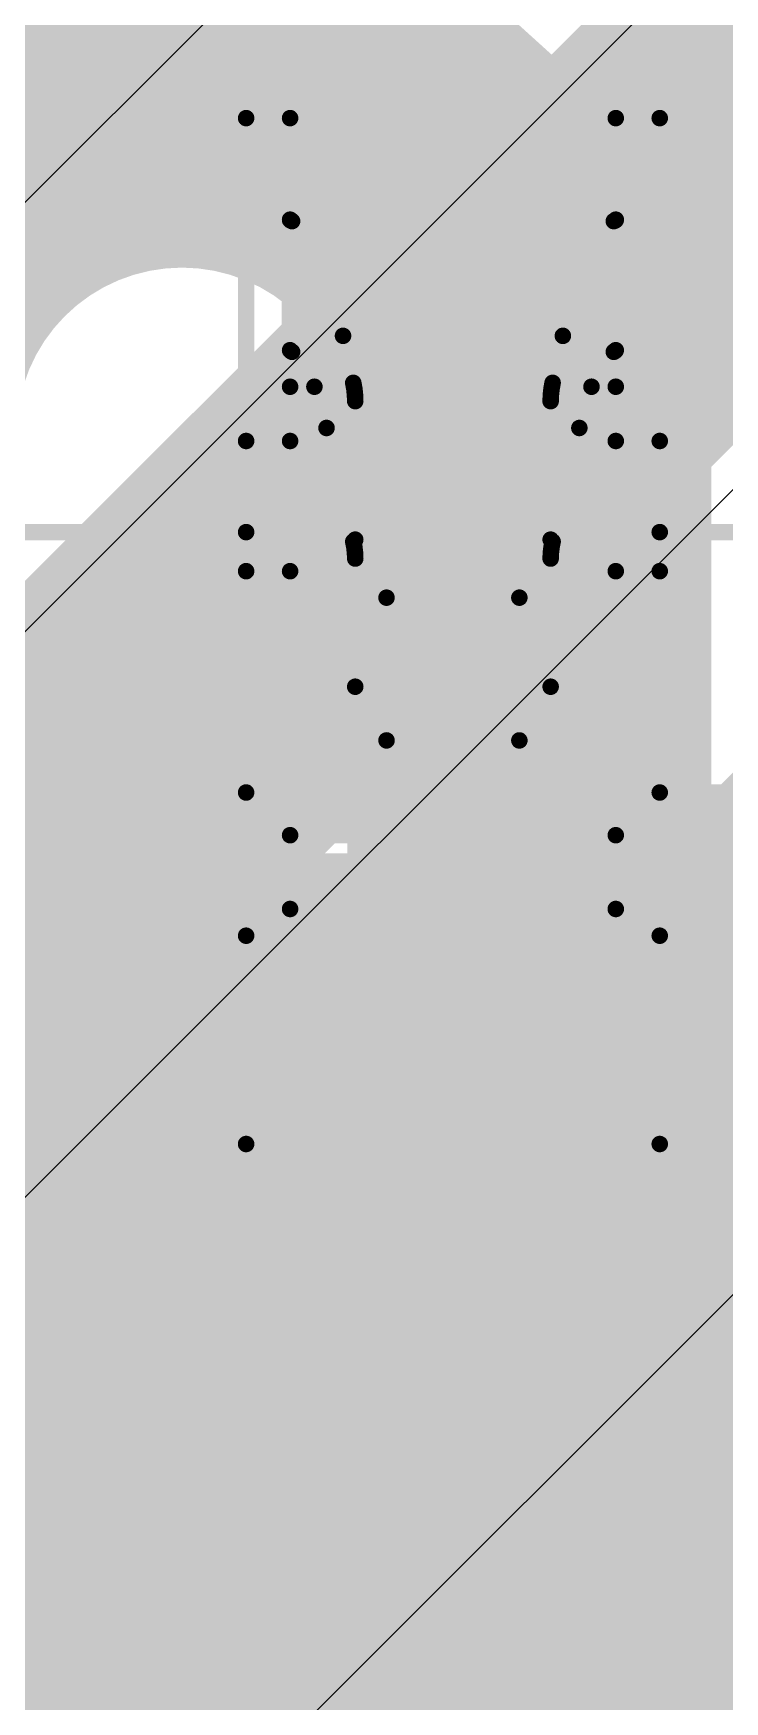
# Model space of a CAD drawing. Header units: inches. Extents: x -6 to 5433, y -4 to 5447.
# Drawn here: x 19.053 to 19.583, y 28.627 to 29.908 of the extents above; entities that cross this region are included whole.
import ezdxf

# ---------------------------------------------------------------- set-up
doc = ezdxf.new("R2010")
doc.units = ezdxf.units.IN
for name, color, linetype in [('Bottom Layer', 5, 'Continuous'), ('Ground', 16, 'Continuous'), ('Mechanical 4', 56, 'Continuous'), ('Power', 76, 'Continuous'), ('Top Layer', 1, 'Continuous'), ('Top Paste', 8, 'Continuous'), ('Top Solder', 216, 'Continuous')]:
    doc.layers.add(name, color=color, linetype=linetype)

# ---------------------------------------------------------------- blocks, each defined once
blk = doc.blocks.new('QTH_030_01_L_D_A_K_TR_154')
at = {"layer": 'Top Layer'}
blk.add_hatch(color=1, dxfattribs=at).paths.add_polyline_path([(-5.52500038, 0.32000063), (-0.8249996199999998, 0.32000063), (-0.8249996199999998, -0.32000063), (-5.52500038, -0.32000063)])
at = {"layer": 'Top Paste'}
blk.add_hatch(color=8, dxfattribs=at).paths.add_polyline_path([(-5.52500038, 0.32000063), (-0.8249996199999998, 0.32000063), (-0.8249996199999998, -0.32000063), (-5.52500038, -0.32000063)])
at = {"layer": 'Top Solder'}
blk.add_hatch(color=216, dxfattribs=at).paths.add_polyline_path([(-5.62660038, 0.42160063), (-0.7233996199999999, 0.42160063), (-0.7233996199999999, -0.42160063), (-5.62660038, -0.42160063)])

msp = doc.modelspace()

# ---------------------------------------------------------------- linework, layer by layer
at = {"layer": 'Bottom Layer'}
for points in [[(18.44298064, 29.6011092, 0.2794, 0.2794, -0.9999999999999999), (19.89078064, 29.6011092, 0.2794, 0.2794, 0)], [(18.90018064, 29.6011092, 0.2794, 0.2794, -0.9999999999999999), (19.43358064, 29.6011092, 0.2794, 0.2794, 0)], [(19.43358064, 27.97254248, 0.2794, 0.2794, 0), (19.43358064, 29.6011092, 0.2794, 0.2794, 0)]]:
    msp.add_lwpolyline(points, format="xyseb", dxfattribs=at)
msp.add_lwpolyline([(19.36373064, 29.6011092, 0.1397, 0.1397, 1), (19.50343064, 29.6011092, 0.1397, 0.1397, 1)], format="xyseb", close=True, dxfattribs=at)
msp.add_lwpolyline([(19.36373064, 29.6011092, 0.1397, 0.1397, 1), (19.50343064, 29.6011092, 0.1397, 0.1397, 1)], format="xyseb", close=True, dxfattribs=at)
at = {"layer": 'Ground'}
for p, q in [((20.0711308, 30.47364746), (17.27790296, 27.68041962)), ((17.96178272, 27.31132714), (20.44022074, 29.7897677))]:
    msp.add_line(p, q, dxfattribs=at)
for points in [[(17.42440254, 27.53392004, 0.1524, 0.1524, 0), (20.21763038, 30.32714788, 0.1524, 0.1524, 0)], [(17.75460254, 27.39714612, 0.1524, 0.1524, 0), (20.3544043, 29.99694788, 0.1524, 0.1524, 0)]]:
    msp.add_lwpolyline(points, format="xyseb", dxfattribs=at)
at = {"layer": 'Mechanical 4'}
for points in [[(19.2161541, 29.84294514, 0.0127, 0.0127, 0), (19.5336541, 29.84294514, 0.0127, 0.0127, 0)], [(19.2161541, 29.0549457, 0.0127, 0.0127, 0), (19.2161541, 29.84294514, 0.0127, 0.0127, 0)], [(19.24990562, 29.23548127999999, 0.0127, 0.0127, 0), (19.24990562, 29.84294514, 0.0127, 0.0127, 0)], [(19.49990512, 29.23548127999999, 0.0127, 0.0127, 0), (19.49990512, 29.84294514, 0.0127, 0.0127, 0)], [(19.5336541, 29.0549457, 0.0127, 0.0127, 0), (19.5336541, 29.84294514, 0.0127, 0.0127, 0)], [(19.2499996, 29.764609, 0.0127, 0.0127, -0.03260548547861698), (19.24990308, 29.76474616, 0.0127, 0.0127, 0)], [(19.24990562, 29.76494682, 0.0127, 0.0127, 0), (19.49990512, 29.76494682, 0.0127, 0.0127, 0)], [(19.25007072, 29.76453788, 0.0127, 0.0127, -0.0282875940101286), (19.25000214, 29.764609, 0.0127, 0.0127, 0)], [(19.2501647, 29.76445914, 0.0127, 0.0127, -0.02675080199464957), (19.25007072, 29.76453788, 0.0127, 0.0127, 0)], [(19.25028916, 29.76437278, 0.0127, 0.0127, -0.02199381130293829), (19.2501647, 29.76445914, 0.0127, 0.0127, 0)], [(19.2504568, 29.76427626, 0.0127, 0.0127, -0.01668692782932394), (19.25028916, 29.76437278, 0.0127, 0.0127, 0)], [(19.25066, 29.76416958, 0.0127, 0.0127, -0.00937556202355268), (19.25045426, 29.76427626, 0.0127, 0.0127, 0)], [(19.25089876, 29.76405528, 0.0127, 0.0127, -0.005205298991348914), (19.25066, 29.76416704, 0.0127, 0.0127, 0)], [(19.25089876, 29.76405528, 0.0127, 0.0127, 0), (19.2511553, 29.7639359, 0.0127, 0.0127, 0)], [(19.2511553, 29.7639359, 0.0127, 0.0127, 0), (19.25142454, 29.76381652, 0.0127, 0.0127, 0)], [(19.25142454, 29.66343572, 0.0127, 0.0127, 0), (19.25142454, 29.76381652, 0.0127, 0.0127, 0)], [(19.25142454, 29.76381652, 0.0127, 0.0127, -0.1798941776662689), (19.29053292, 29.67571154, 0.0127, 0.0127, 0)], [(19.45927782, 29.67571154, 0.0127, 0.0127, -0.1798941776662689), (19.4983862, 29.76381652, 0.0127, 0.0127, 0)], [(19.4983862, 29.76381652, 0.0127, 0.0127, 0), (19.49889674, 29.76405274, 0.0127, 0.0127, 0)], [(19.4983862, 29.66343572, 0.0127, 0.0127, 0), (19.4983862, 29.76381652, 0.0127, 0.0127, 0)], [(19.49889674, 29.76405274, 0.0127, 0.0127, 0), (19.49913296, 29.7641645, 0.0127, 0.0127, 0)], [(19.49934378, 29.76427118, 0.0127, 0.0127, -0.007070259581178132), (19.49913296, 29.7641645, 0.0127, 0.0127, 0)], [(19.49951904, 29.76437024, 0.0127, 0.0127, -0.01220881844220695), (19.49934124, 29.76427118, 0.0127, 0.0127, 0)], [(19.49966128, 29.76446168, 0.0127, 0.0127, -0.02261982994642953), (19.49952158, 29.76437024, 0.0127, 0.0127, 0)], [(19.4997578, 29.76454042, 0.0127, 0.0127, -0.03188108953093462), (19.49965874, 29.76446168, 0.0127, 0.0127, 0)], [(19.49982384, 29.76461408, 0.0127, 0.0127, -0.03744577963983843), (19.4997578, 29.76454042, 0.0127, 0.0127, 0)], [(19.49986956, 29.76468012, 0.0127, 0.0127, -0.03268866417689672), (19.49982384, 29.76461154, 0.0127, 0.0127, 0)], [(19.49990258, 29.76474616, 0.0127, 0.0127, -0.01323434474273337), (19.49986702, 29.76468012, 0.0127, 0.0127, 0)], [(19.29053292, 29.67571154, 0.0127, 0.0127, 0), (19.45927782, 29.67571154, 0.0127, 0.0127, 0)], [(19.29053292, 29.67571154, 0.0127, 0.0127, 0), (19.2983866, 29.6396156, 0.0127, 0.0127, 0)], [(19.45142414, 29.6396156, 0.0127, 0.0127, 0), (19.45927782, 29.67571154, 0.0127, 0.0127, 0)], [(19.25000214, 29.6644949, 0.0127, 0.0127, -0.02859692928332328), (19.24990308, 29.66467777999999, 0.0127, 0.0127, 0)], [(19.2501647, 29.66429678, 0.0127, 0.0127, -0.05432141863203186), (19.25000468, 29.66449744, 0.0127, 0.0127, 0)], [(19.25028916, 29.6641774, 0.0127, 0.0127, -0.02338615135480356), (19.2501647, 29.66429424, 0.0127, 0.0127, 0)], [(19.25045426, 29.66405294, 0.0127, 0.0127, -0.0185623060426229), (19.25028916, 29.66417994, 0.0127, 0.0127, 0)], [(19.25066, 29.66390816, 0.0127, 0.0127, -0.01073692511290409), (19.25045426, 29.6640504, 0.0127, 0.0127, 0)], [(19.25089876, 29.66375576, 0.0127, 0.0127, -0.006054831000728934), (19.25066254, 29.66390816, 0.0127, 0.0127, 0)], [(19.25089876, 29.6637583, 0.0127, 0.0127, 0), (19.2511553, 29.66359828, 0.0127, 0.0127, 0)], [(19.2511553, 29.66359828, 0.0127, 0.0127, 0), (19.25142454, 29.66343572, 0.0127, 0.0127, 0)], [(19.25142454, 29.66343826, 0.0127, 0.0127, -0.1625908253546253), (19.27786594, 29.6049446, 0.0127, 0.0127, 0)], [(19.4719448, 29.6049446, 0.0127, 0.0127, -0.1625908253546254), (19.4983862, 29.66343826, 0.0127, 0.0127, 0)], [(19.4983862, 29.66343572, 0.0127, 0.0127, 0), (19.49889674, 29.66375322, 0.0127, 0.0127, 0)], [(19.49913296, 29.66390308, 0.0127, 0.0127, -0.004820614338456292), (19.49889674, 29.66375322, 0.0127, 0.0127, 0)], [(19.49934124, 29.66404532, 0.0127, 0.0127, -0.00811995886967443), (19.49913042, 29.66390308, 0.0127, 0.0127, 0)], [(19.49951904, 29.66418248, 0.0127, 0.0127, -0.01372913839149503), (19.49934124, 29.66404786, 0.0127, 0.0127, 0)], [(19.49965874, 29.66429932, 0.0127, 0.0127, -0.02446216597229117), (19.49952158, 29.66417994, 0.0127, 0.0127, 0)], [(19.4997578, 29.664406, 0.0127, 0.0127, -0.03231853508440622), (19.49965874, 29.66429932, 0.0127, 0.0127, 0)], [(19.49982384, 29.66450252, 0.0127, 0.0127, -0.03504148001189223), (19.4997578, 29.664406, 0.0127, 0.0127, 0)], [(19.49986956, 29.66459142, 0.0127, 0.0127, -0.02840446143050653), (19.49982384, 29.66450252, 0.0127, 0.0127, 0)], [(19.49990512, 29.66467524, 0.0127, 0.0127, -0.01102179317559939), (19.49986956, 29.66458888, 0.0127, 0.0127, 0)], [(19.24990562, 29.63661078, 0.0127, 0.0127, 0), (19.268567, 29.63661078, 0.0127, 0.0127, 0)], [(19.2983866, 29.5176575, 0.0127, 0.0127, 0), (19.2983866, 29.6396156, 0.0127, 0.0127, 0)], [(19.2983866, 29.6396156, 0.0127, 0.0127, -0.05365795323520316), (19.29990552, 29.625544, 0.0127, 0.0127, 0)], [(19.44990522, 29.625544, 0.0127, 0.0127, -0.05365795323520318), (19.45142414, 29.6396156, 0.0127, 0.0127, 0)], [(19.45142414, 29.5176575, 0.0127, 0.0127, 0), (19.45142414, 29.6396156, 0.0127, 0.0127, 0)], [(19.48124374, 29.63661078, 0.0127, 0.0127, 0), (19.49990512, 29.63661078, 0.0127, 0.0127, 0)], [(19.29990552, 29.40619468, 0.0127, 0.0127, 0), (19.29990552, 29.625544, 0.0127, 0.0127, 0)], [(19.44990522, 29.40619468, 0.0127, 0.0127, 0), (19.44990522, 29.625544, 0.0127, 0.0127, 0)], [(19.2161541, 29.59494462, 0.0127, 0.0127, 0), (19.24990562, 29.59494462, 0.0127, 0.0127, 0)], [(19.2778634, 29.60494714, 0.0127, 0.0127, 0), (19.2983866, 29.5176575, 0.0127, 0.0127, 0)], [(19.45142414, 29.5176575, 0.0127, 0.0127, 0), (19.4719448, 29.60494714, 0.0127, 0.0127, 0)], [(19.49990512, 29.59494462, 0.0127, 0.0127, 0), (19.5336541, 29.59494462, 0.0127, 0.0127, 0)], [(18.8986541, 29.52494476, 0.0127, 0.0127, 0), (19.2161541, 29.52494476, 0.0127, 0.0127, 0)], [(19.2983866, 29.5176575, 0.0127, 0.0127, -0.05786387190151768), (19.29990552, 29.50463492, 0.0127, 0.0127, 0)], [(19.3239136, 29.47460704, 0.0127, 0.0127, -0.2374801051855862), (19.29990552, 29.51917896, 0.0127, 0.0127, 0)], [(19.44990522, 29.51917896, 0.0127, 0.0127, -0.2374801051860468), (19.42589714, 29.47460704, 0.0127, 0.0127, 0)], [(19.44990522, 29.50463492, 0.0127, 0.0127, -0.05786387190108001), (19.45142414, 29.5176575, 0.0127, 0.0127, 0)], [(19.5336541, 29.52494476, 0.0127, 0.0127, 0), (19.8511541, 29.52494476, 0.0127, 0.0127, 0)], [(19.2161541, 29.49494482, 0.0127, 0.0127, 0), (19.24990562, 29.49494482, 0.0127, 0.0127, 0)], [(19.49990512, 29.49494482, 0.0127, 0.0127, 0), (19.5336541, 29.49494482, 0.0127, 0.0127, 0)], [(19.32391614, 29.47460704, 0.0127, 0.0127, 0), (19.4258946, 29.47460704, 0.0127, 0.0127, 0)], [(19.32391614, 29.36494508, 0.0127, 0.0127, 0), (19.32391614, 29.47460704, 0.0127, 0.0127, 0)], [(19.4258946, 29.36494508, 0.0127, 0.0127, 0), (19.4258946, 29.47460704, 0.0127, 0.0127, 0)], [(19.3239136, 29.36494762, 0.0127, 0.0127, -0.2473774779353231), (19.29990552, 29.40619722, 0.0127, 0.0127, 0)], [(19.44990522, 29.40619722, 0.0127, 0.0127, -0.2473774779353234), (19.42589714, 29.36494762, 0.0127, 0.0127, 0)], [(19.32391614, 29.36494508, 0.0127, 0.0127, 0), (19.4258946, 29.36494508, 0.0127, 0.0127, 0)], [(18.8986541, 29.32494516, 0.0127, 0.0127, 0), (19.2161541, 29.32494516, 0.0127, 0.0127, 0)], [(19.5336541, 29.32494516, 0.0127, 0.0127, 0), (19.8511541, 29.32494516, 0.0127, 0.0127, 0)], [(19.24990562, 29.29215376, 0.0127, 0.0127, 0), (19.49990512, 29.29215376, 0.0127, 0.0127, 0)], [(19.24990562, 29.23548127999999, 0.0127, 0.0127, 0), (19.49990512, 29.23548127999999, 0.0127, 0.0127, 0)], [(19.2161541, 29.21494538, 0.0127, 0.0127, 0), (19.5336541, 29.21494538, 0.0127, 0.0127, 0)], [(19.2161541, 29.0549457, 0.0127, 0.0127, 0), (19.5336541, 29.0549457, 0.0127, 0.0127, 0)]]:
    msp.add_lwpolyline(points, format="xyseb", dxfattribs=at)
for points in [[(19.2129791, 29.84294514, 0.00635, 0.00635, 1), (19.2193291, 29.84294514, 0.00635, 0.00635, 1)], [(19.2129791, 29.84294514, 0.00635, 0.00635, 1), (19.2193291, 29.84294514, 0.00635, 0.00635, 1)], [(19.24673062, 29.84294514, 0.00635, 0.00635, 1), (19.25308062, 29.84294514, 0.00635, 0.00635, 1)], [(19.49673012, 29.84294514, 0.00635, 0.00635, 1), (19.50308012, 29.84294514, 0.00635, 0.00635, 1)], [(19.5304791, 29.84294514, 0.00635, 0.00635, 1), (19.5368291, 29.84294514, 0.00635, 0.00635, 1)], [(19.5304791, 29.84294514, 0.00635, 0.00635, 1), (19.5368291, 29.84294514, 0.00635, 0.00635, 1)], [(19.24672808, 29.76474616, 0.00635, 0.00635, 1), (19.25307808, 29.76474616, 0.00635, 0.00635, 1)], [(19.24673062, 29.76494682, 0.00635, 0.00635, 1), (19.25308062, 29.76494682, 0.00635, 0.00635, 1)], [(19.2468246, 29.764609, 0.00635, 0.00635, 1), (19.2531746, 29.764609, 0.00635, 0.00635, 1)], [(19.24682714, 29.764609, 0.00635, 0.00635, 1), (19.25317714, 29.764609, 0.00635, 0.00635, 1)], [(19.24689572, 29.76453788, 0.00635, 0.00635, 1), (19.25324572, 29.76453788, 0.00635, 0.00635, 1)], [(19.24689572, 29.76453788, 0.00635, 0.00635, 1), (19.25324572, 29.76453788, 0.00635, 0.00635, 1)], [(19.2469897, 29.76445914, 0.00635, 0.00635, 1), (19.2533397, 29.76445914, 0.00635, 0.00635, 1)], [(19.2469897, 29.76445914, 0.00635, 0.00635, 1), (19.2533397, 29.76445914, 0.00635, 0.00635, 1)], [(19.24711416, 29.76437278, 0.00635, 0.00635, 1), (19.25346416, 29.76437278, 0.00635, 0.00635, 1)], [(19.24711416, 29.76437278, 0.00635, 0.00635, 1), (19.25346416, 29.76437278, 0.00635, 0.00635, 1)], [(19.24727926, 29.76427626, 0.00635, 0.00635, 1), (19.25362926, 29.76427626, 0.00635, 0.00635, 1)], [(19.2472818, 29.76427626, 0.00635, 0.00635, 1), (19.2536318, 29.76427626, 0.00635, 0.00635, 1)], [(19.247485, 29.76416958, 0.00635, 0.00635, 1), (19.253835, 29.76416958, 0.00635, 0.00635, 1)], [(19.247485, 29.76416704, 0.00635, 0.00635, 1), (19.253835, 29.76416704, 0.00635, 0.00635, 1)], [(19.24772376, 29.76405528, 0.00635, 0.00635, 1), (19.25407376, 29.76405528, 0.00635, 0.00635, 1)], [(19.24772376, 29.76405528, 0.00635, 0.00635, 1), (19.25407376, 29.76405528, 0.00635, 0.00635, 1)], [(19.2479803, 29.7639359, 0.00635, 0.00635, 1), (19.2543303, 29.7639359, 0.00635, 0.00635, 1)], [(19.2479803, 29.7639359, 0.00635, 0.00635, 1), (19.2543303, 29.7639359, 0.00635, 0.00635, 1)], [(19.24824954, 29.76381652, 0.00635, 0.00635, 1), (19.25459954, 29.76381652, 0.00635, 0.00635, 1)], [(19.24824954, 29.76381652, 0.00635, 0.00635, 1), (19.25459954, 29.76381652, 0.00635, 0.00635, 1)], [(19.24824954, 29.76381652, 0.00635, 0.00635, 1), (19.25459954, 29.76381652, 0.00635, 0.00635, 1)], [(19.4952112, 29.76381652, 0.00635, 0.00635, 1), (19.5015612, 29.76381652, 0.00635, 0.00635, 1)], [(19.4952112, 29.76381652, 0.00635, 0.00635, 1), (19.5015612, 29.76381652, 0.00635, 0.00635, 1)], [(19.4952112, 29.76381652, 0.00635, 0.00635, 1), (19.5015612, 29.76381652, 0.00635, 0.00635, 1)], [(19.49572174, 29.76405274, 0.00635, 0.00635, 1), (19.50207174, 29.76405274, 0.00635, 0.00635, 1)], [(19.49572174, 29.76405274, 0.00635, 0.00635, 1), (19.50207174, 29.76405274, 0.00635, 0.00635, 1)], [(19.49595796, 29.7641645, 0.00635, 0.00635, 1), (19.50230796, 29.7641645, 0.00635, 0.00635, 1)], [(19.49595796, 29.7641645, 0.00635, 0.00635, 1), (19.50230796, 29.7641645, 0.00635, 0.00635, 1)], [(19.49616624, 29.76427118, 0.00635, 0.00635, 1), (19.50251624, 29.76427118, 0.00635, 0.00635, 1)], [(19.49616878, 29.76427118, 0.00635, 0.00635, 1), (19.50251878, 29.76427118, 0.00635, 0.00635, 1)], [(19.49634404, 29.76437024, 0.00635, 0.00635, 1), (19.50269404, 29.76437024, 0.00635, 0.00635, 1)], [(19.49634658, 29.76437024, 0.00635, 0.00635, 1), (19.50269658, 29.76437024, 0.00635, 0.00635, 1)], [(19.49648374, 29.76446168, 0.00635, 0.00635, 1), (19.50283374, 29.76446168, 0.00635, 0.00635, 1)], [(19.49648628, 29.76446168, 0.00635, 0.00635, 1), (19.50283628, 29.76446168, 0.00635, 0.00635, 1)], [(19.4965828, 29.76454042, 0.00635, 0.00635, 1), (19.5029328, 29.76454042, 0.00635, 0.00635, 1)], [(19.4965828, 29.76454042, 0.00635, 0.00635, 1), (19.5029328, 29.76454042, 0.00635, 0.00635, 1)], [(19.49664884, 29.76461408, 0.00635, 0.00635, 1), (19.50299884, 29.76461408, 0.00635, 0.00635, 1)], [(19.49664884, 29.76461154, 0.00635, 0.00635, 1), (19.50299884, 29.76461154, 0.00635, 0.00635, 1)], [(19.49669202, 29.76468012, 0.00635, 0.00635, 1), (19.50304202, 29.76468012, 0.00635, 0.00635, 1)], [(19.49669456, 29.76468012, 0.00635, 0.00635, 1), (19.50304456, 29.76468012, 0.00635, 0.00635, 1)], [(19.49672758, 29.76474616, 0.00635, 0.00635, 1), (19.50307758, 29.76474616, 0.00635, 0.00635, 1)], [(19.49673012, 29.76494682, 0.00635, 0.00635, 1), (19.50308012, 29.76494682, 0.00635, 0.00635, 1)], [(19.28735792, 29.67571154, 0.00635, 0.00635, 1), (19.29370792, 29.67571154, 0.00635, 0.00635, 1)], [(19.28735792, 29.67571154, 0.00635, 0.00635, 1), (19.29370792, 29.67571154, 0.00635, 0.00635, 1)], [(19.28735792, 29.67571154, 0.00635, 0.00635, 1), (19.29370792, 29.67571154, 0.00635, 0.00635, 1)], [(19.45610282, 29.67571154, 0.00635, 0.00635, 1), (19.46245282, 29.67571154, 0.00635, 0.00635, 1)], [(19.45610282, 29.67571154, 0.00635, 0.00635, 1), (19.46245282, 29.67571154, 0.00635, 0.00635, 1)], [(19.45610282, 29.67571154, 0.00635, 0.00635, 1), (19.46245282, 29.67571154, 0.00635, 0.00635, 1)], [(19.24672808, 29.66467777999999, 0.00635, 0.00635, 1), (19.25307808, 29.66467777999999, 0.00635, 0.00635, 1)], [(19.24682714, 29.6644949, 0.00635, 0.00635, 1), (19.25317714, 29.6644949, 0.00635, 0.00635, 1)], [(19.24682968, 29.66449744, 0.00635, 0.00635, 1), (19.25317968, 29.66449744, 0.00635, 0.00635, 1)], [(19.2469897, 29.66429678, 0.00635, 0.00635, 1), (19.2533397, 29.66429678, 0.00635, 0.00635, 1)], [(19.2469897, 29.66429424, 0.00635, 0.00635, 1), (19.2533397, 29.66429424, 0.00635, 0.00635, 1)], [(19.24711416, 29.66417994, 0.00635, 0.00635, 1), (19.25346416, 29.66417994, 0.00635, 0.00635, 1)], [(19.24711416, 29.6641774, 0.00635, 0.00635, 1), (19.25346416, 29.6641774, 0.00635, 0.00635, 1)], [(19.24727926, 29.66405294, 0.00635, 0.00635, 1), (19.25362926, 29.66405294, 0.00635, 0.00635, 1)], [(19.24727926, 29.6640504, 0.00635, 0.00635, 1), (19.25362926, 29.6640504, 0.00635, 0.00635, 1)], [(19.247485, 29.66390816, 0.00635, 0.00635, 1), (19.253835, 29.66390816, 0.00635, 0.00635, 1)], [(19.24748754, 29.66390816, 0.00635, 0.00635, 1), (19.25383754, 29.66390816, 0.00635, 0.00635, 1)], [(19.24772376, 29.6637583, 0.00635, 0.00635, 1), (19.25407376, 29.6637583, 0.00635, 0.00635, 1)], [(19.24772376, 29.66375576, 0.00635, 0.00635, 1), (19.25407376, 29.66375576, 0.00635, 0.00635, 1)], [(19.2479803, 29.66359828, 0.00635, 0.00635, 1), (19.2543303, 29.66359828, 0.00635, 0.00635, 1)], [(19.2479803, 29.66359828, 0.00635, 0.00635, 1), (19.2543303, 29.66359828, 0.00635, 0.00635, 1)], [(19.24824954, 29.66343826, 0.00635, 0.00635, 1), (19.25459954, 29.66343826, 0.00635, 0.00635, 1)], [(19.24824954, 29.66343572, 0.00635, 0.00635, 1), (19.25459954, 29.66343572, 0.00635, 0.00635, 1)], [(19.24824954, 29.66343572, 0.00635, 0.00635, 1), (19.25459954, 29.66343572, 0.00635, 0.00635, 1)], [(19.4952112, 29.66343826, 0.00635, 0.00635, 1), (19.5015612, 29.66343826, 0.00635, 0.00635, 1)], [(19.4952112, 29.66343572, 0.00635, 0.00635, 1), (19.5015612, 29.66343572, 0.00635, 0.00635, 1)], [(19.4952112, 29.66343572, 0.00635, 0.00635, 1), (19.5015612, 29.66343572, 0.00635, 0.00635, 1)], [(19.49572174, 29.66375322, 0.00635, 0.00635, 1), (19.50207174, 29.66375322, 0.00635, 0.00635, 1)], [(19.49572174, 29.66375322, 0.00635, 0.00635, 1), (19.50207174, 29.66375322, 0.00635, 0.00635, 1)], [(19.49595542, 29.66390308, 0.00635, 0.00635, 1), (19.50230542, 29.66390308, 0.00635, 0.00635, 1)], [(19.49595796, 29.66390308, 0.00635, 0.00635, 1), (19.50230796, 29.66390308, 0.00635, 0.00635, 1)], [(19.49616624, 29.66404786, 0.00635, 0.00635, 1), (19.50251624, 29.66404786, 0.00635, 0.00635, 1)], [(19.49616624, 29.66404532, 0.00635, 0.00635, 1), (19.50251624, 29.66404532, 0.00635, 0.00635, 1)], [(19.49634404, 29.66418248, 0.00635, 0.00635, 1), (19.50269404, 29.66418248, 0.00635, 0.00635, 1)], [(19.49634658, 29.66417994, 0.00635, 0.00635, 1), (19.50269658, 29.66417994, 0.00635, 0.00635, 1)], [(19.49648374, 29.66429932, 0.00635, 0.00635, 1), (19.50283374, 29.66429932, 0.00635, 0.00635, 1)], [(19.49648374, 29.66429932, 0.00635, 0.00635, 1), (19.50283374, 29.66429932, 0.00635, 0.00635, 1)], [(19.4965828, 29.664406, 0.00635, 0.00635, 1), (19.5029328, 29.664406, 0.00635, 0.00635, 1)], [(19.4965828, 29.664406, 0.00635, 0.00635, 1), (19.5029328, 29.664406, 0.00635, 0.00635, 1)], [(19.49664884, 29.66450252, 0.00635, 0.00635, 1), (19.50299884, 29.66450252, 0.00635, 0.00635, 1)], [(19.49664884, 29.66450252, 0.00635, 0.00635, 1), (19.50299884, 29.66450252, 0.00635, 0.00635, 1)], [(19.49669456, 29.66459142, 0.00635, 0.00635, 1), (19.50304456, 29.66459142, 0.00635, 0.00635, 1)], [(19.49669456, 29.66458888, 0.00635, 0.00635, 1), (19.50304456, 29.66458888, 0.00635, 0.00635, 1)], [(19.49673012, 29.66467524, 0.00635, 0.00635, 1), (19.50308012, 29.66467524, 0.00635, 0.00635, 1)], [(19.24673062, 29.63661078, 0.00635, 0.00635, 1), (19.25308062, 29.63661078, 0.00635, 0.00635, 1)], [(19.265392, 29.63661078, 0.00635, 0.00635, 1), (19.271742, 29.63661078, 0.00635, 0.00635, 1)], [(19.2952116, 29.6396156, 0.00635, 0.00635, 1), (19.3015616, 29.6396156, 0.00635, 0.00635, 1)], [(19.2952116, 29.6396156, 0.00635, 0.00635, 1), (19.3015616, 29.6396156, 0.00635, 0.00635, 1)], [(19.2952116, 29.6396156, 0.00635, 0.00635, 1), (19.3015616, 29.6396156, 0.00635, 0.00635, 1)], [(19.44824914, 29.6396156, 0.00635, 0.00635, 1), (19.45459914, 29.6396156, 0.00635, 0.00635, 1)], [(19.44824914, 29.6396156, 0.00635, 0.00635, 1), (19.45459914, 29.6396156, 0.00635, 0.00635, 1)], [(19.44824914, 29.6396156, 0.00635, 0.00635, 1), (19.45459914, 29.6396156, 0.00635, 0.00635, 1)], [(19.47806874, 29.63661078, 0.00635, 0.00635, 1), (19.48441874, 29.63661078, 0.00635, 0.00635, 1)], [(19.49673012, 29.63661078, 0.00635, 0.00635, 1), (19.50308012, 29.63661078, 0.00635, 0.00635, 1)], [(19.29673052, 29.625544, 0.00635, 0.00635, 1), (19.30308052, 29.625544, 0.00635, 0.00635, 1)], [(19.29673052, 29.625544, 0.00635, 0.00635, 1), (19.30308052, 29.625544, 0.00635, 0.00635, 1)], [(19.44673022, 29.625544, 0.00635, 0.00635, 1), (19.45308022, 29.625544, 0.00635, 0.00635, 1)], [(19.44673022, 29.625544, 0.00635, 0.00635, 1), (19.45308022, 29.625544, 0.00635, 0.00635, 1)], [(19.2129791, 29.59494462, 0.00635, 0.00635, 1), (19.2193291, 29.59494462, 0.00635, 0.00635, 1)], [(19.24673062, 29.59494462, 0.00635, 0.00635, 1), (19.25308062, 29.59494462, 0.00635, 0.00635, 1)], [(19.2746884, 29.60494714, 0.00635, 0.00635, 1), (19.2810384, 29.60494714, 0.00635, 0.00635, 1)], [(19.27469094, 29.6049446, 0.00635, 0.00635, 1), (19.28104094, 29.6049446, 0.00635, 0.00635, 1)], [(19.4687698, 29.60494714, 0.00635, 0.00635, 1), (19.4751198, 29.60494714, 0.00635, 0.00635, 1)], [(19.4687698, 29.6049446, 0.00635, 0.00635, 1), (19.4751198, 29.6049446, 0.00635, 0.00635, 1)], [(19.49673012, 29.59494462, 0.00635, 0.00635, 1), (19.50308012, 29.59494462, 0.00635, 0.00635, 1)], [(19.5304791, 29.59494462, 0.00635, 0.00635, 1), (19.5368291, 29.59494462, 0.00635, 0.00635, 1)], [(19.2129791, 29.52494476, 0.00635, 0.00635, 1), (19.2193291, 29.52494476, 0.00635, 0.00635, 1)], [(19.2952116, 29.5176575, 0.00635, 0.00635, 1), (19.3015616, 29.5176575, 0.00635, 0.00635, 1)], [(19.2952116, 29.5176575, 0.00635, 0.00635, 1), (19.3015616, 29.5176575, 0.00635, 0.00635, 1)], [(19.2952116, 29.5176575, 0.00635, 0.00635, 1), (19.3015616, 29.5176575, 0.00635, 0.00635, 1)], [(19.29673052, 29.51917896, 0.00635, 0.00635, 1), (19.30308052, 29.51917896, 0.00635, 0.00635, 1)], [(19.44673022, 29.51917896, 0.00635, 0.00635, 1), (19.45308022, 29.51917896, 0.00635, 0.00635, 1)], [(19.44824914, 29.5176575, 0.00635, 0.00635, 1), (19.45459914, 29.5176575, 0.00635, 0.00635, 1)], [(19.44824914, 29.5176575, 0.00635, 0.00635, 1), (19.45459914, 29.5176575, 0.00635, 0.00635, 1)], [(19.44824914, 29.5176575, 0.00635, 0.00635, 1), (19.45459914, 29.5176575, 0.00635, 0.00635, 1)], [(19.5304791, 29.52494476, 0.00635, 0.00635, 1), (19.5368291, 29.52494476, 0.00635, 0.00635, 1)], [(19.29673052, 29.50463492, 0.00635, 0.00635, 1), (19.30308052, 29.50463492, 0.00635, 0.00635, 1)], [(19.44673022, 29.50463492, 0.00635, 0.00635, 1), (19.45308022, 29.50463492, 0.00635, 0.00635, 1)], [(19.2129791, 29.49494482, 0.00635, 0.00635, 1), (19.2193291, 29.49494482, 0.00635, 0.00635, 1)], [(19.24673062, 29.49494482, 0.00635, 0.00635, 1), (19.25308062, 29.49494482, 0.00635, 0.00635, 1)], [(19.49673012, 29.49494482, 0.00635, 0.00635, 1), (19.50308012, 29.49494482, 0.00635, 0.00635, 1)], [(19.5304791, 29.49494482, 0.00635, 0.00635, 1), (19.5368291, 29.49494482, 0.00635, 0.00635, 1)], [(19.3207386, 29.47460704, 0.00635, 0.00635, 1), (19.3270886, 29.47460704, 0.00635, 0.00635, 1)], [(19.32074114, 29.47460704, 0.00635, 0.00635, 1), (19.32709114, 29.47460704, 0.00635, 0.00635, 1)], [(19.32074114, 29.47460704, 0.00635, 0.00635, 1), (19.32709114, 29.47460704, 0.00635, 0.00635, 1)], [(19.4227196, 29.47460704, 0.00635, 0.00635, 1), (19.4290696, 29.47460704, 0.00635, 0.00635, 1)], [(19.4227196, 29.47460704, 0.00635, 0.00635, 1), (19.4290696, 29.47460704, 0.00635, 0.00635, 1)], [(19.42272214, 29.47460704, 0.00635, 0.00635, 1), (19.42907214, 29.47460704, 0.00635, 0.00635, 1)], [(19.29673052, 29.40619722, 0.00635, 0.00635, 1), (19.30308052, 29.40619722, 0.00635, 0.00635, 1)], [(19.29673052, 29.40619468, 0.00635, 0.00635, 1), (19.30308052, 29.40619468, 0.00635, 0.00635, 1)], [(19.44673022, 29.40619722, 0.00635, 0.00635, 1), (19.45308022, 29.40619722, 0.00635, 0.00635, 1)], [(19.44673022, 29.40619468, 0.00635, 0.00635, 1), (19.45308022, 29.40619468, 0.00635, 0.00635, 1)], [(19.3207386, 29.36494762, 0.00635, 0.00635, 1), (19.3270886, 29.36494762, 0.00635, 0.00635, 1)], [(19.32074114, 29.36494508, 0.00635, 0.00635, 1), (19.32709114, 29.36494508, 0.00635, 0.00635, 1)], [(19.32074114, 29.36494508, 0.00635, 0.00635, 1), (19.32709114, 29.36494508, 0.00635, 0.00635, 1)], [(19.4227196, 29.36494508, 0.00635, 0.00635, 1), (19.4290696, 29.36494508, 0.00635, 0.00635, 1)], [(19.4227196, 29.36494508, 0.00635, 0.00635, 1), (19.4290696, 29.36494508, 0.00635, 0.00635, 1)], [(19.42272214, 29.36494762, 0.00635, 0.00635, 1), (19.42907214, 29.36494762, 0.00635, 0.00635, 1)], [(19.2129791, 29.32494516, 0.00635, 0.00635, 1), (19.2193291, 29.32494516, 0.00635, 0.00635, 1)], [(19.5304791, 29.32494516, 0.00635, 0.00635, 1), (19.5368291, 29.32494516, 0.00635, 0.00635, 1)], [(19.24673062, 29.29215376, 0.00635, 0.00635, 1), (19.25308062, 29.29215376, 0.00635, 0.00635, 1)], [(19.49673012, 29.29215376, 0.00635, 0.00635, 1), (19.50308012, 29.29215376, 0.00635, 0.00635, 1)], [(19.24673062, 29.23548127999999, 0.00635, 0.00635, 1), (19.25308062, 29.23548127999999, 0.00635, 0.00635, 1)], [(19.24673062, 29.23548127999999, 0.00635, 0.00635, 1), (19.25308062, 29.23548127999999, 0.00635, 0.00635, 1)], [(19.49673012, 29.23548127999999, 0.00635, 0.00635, 1), (19.50308012, 29.23548127999999, 0.00635, 0.00635, 1)], [(19.49673012, 29.23548127999999, 0.00635, 0.00635, 1), (19.50308012, 29.23548127999999, 0.00635, 0.00635, 1)], [(19.2129791, 29.21494538, 0.00635, 0.00635, 1), (19.2193291, 29.21494538, 0.00635, 0.00635, 1)], [(19.5304791, 29.21494538, 0.00635, 0.00635, 1), (19.5368291, 29.21494538, 0.00635, 0.00635, 1)], [(19.2129791, 29.0549457, 0.00635, 0.00635, 1), (19.2193291, 29.0549457, 0.00635, 0.00635, 1)], [(19.2129791, 29.0549457, 0.00635, 0.00635, 1), (19.2193291, 29.0549457, 0.00635, 0.00635, 1)], [(19.5304791, 29.0549457, 0.00635, 0.00635, 1), (19.5368291, 29.0549457, 0.00635, 0.00635, 1)], [(19.5304791, 29.0549457, 0.00635, 0.00635, 1), (19.5368291, 29.0549457, 0.00635, 0.00635, 1)]]:
    msp.add_lwpolyline(points, format="xyseb", close=True, dxfattribs=at)
at = {"layer": 'Power'}
for p, q in [((19.46930828, 30.20121468), (16.891, 27.6229064)), ((17.12407802, 27.09184828), (20.0003664, 29.96813666))]:
    msp.add_line(p, q, dxfattribs=at)
msp.add_lwpolyline([(16.891, 27.18839114, 0.2032, 0.2032, 0), (19.90382354, 30.20121468, 0.2032, 0.2032, 0)], format="xyseb", dxfattribs=at)

# ---------------------------------------------------------------- block references
at = {"rotation": 180}
msp.add_blockref('QTH_030_01_L_D_A_K_TR_154', (15.3105993, 28.85674696), dxfattribs=at)

doc.saveas('drawing.dxf')
